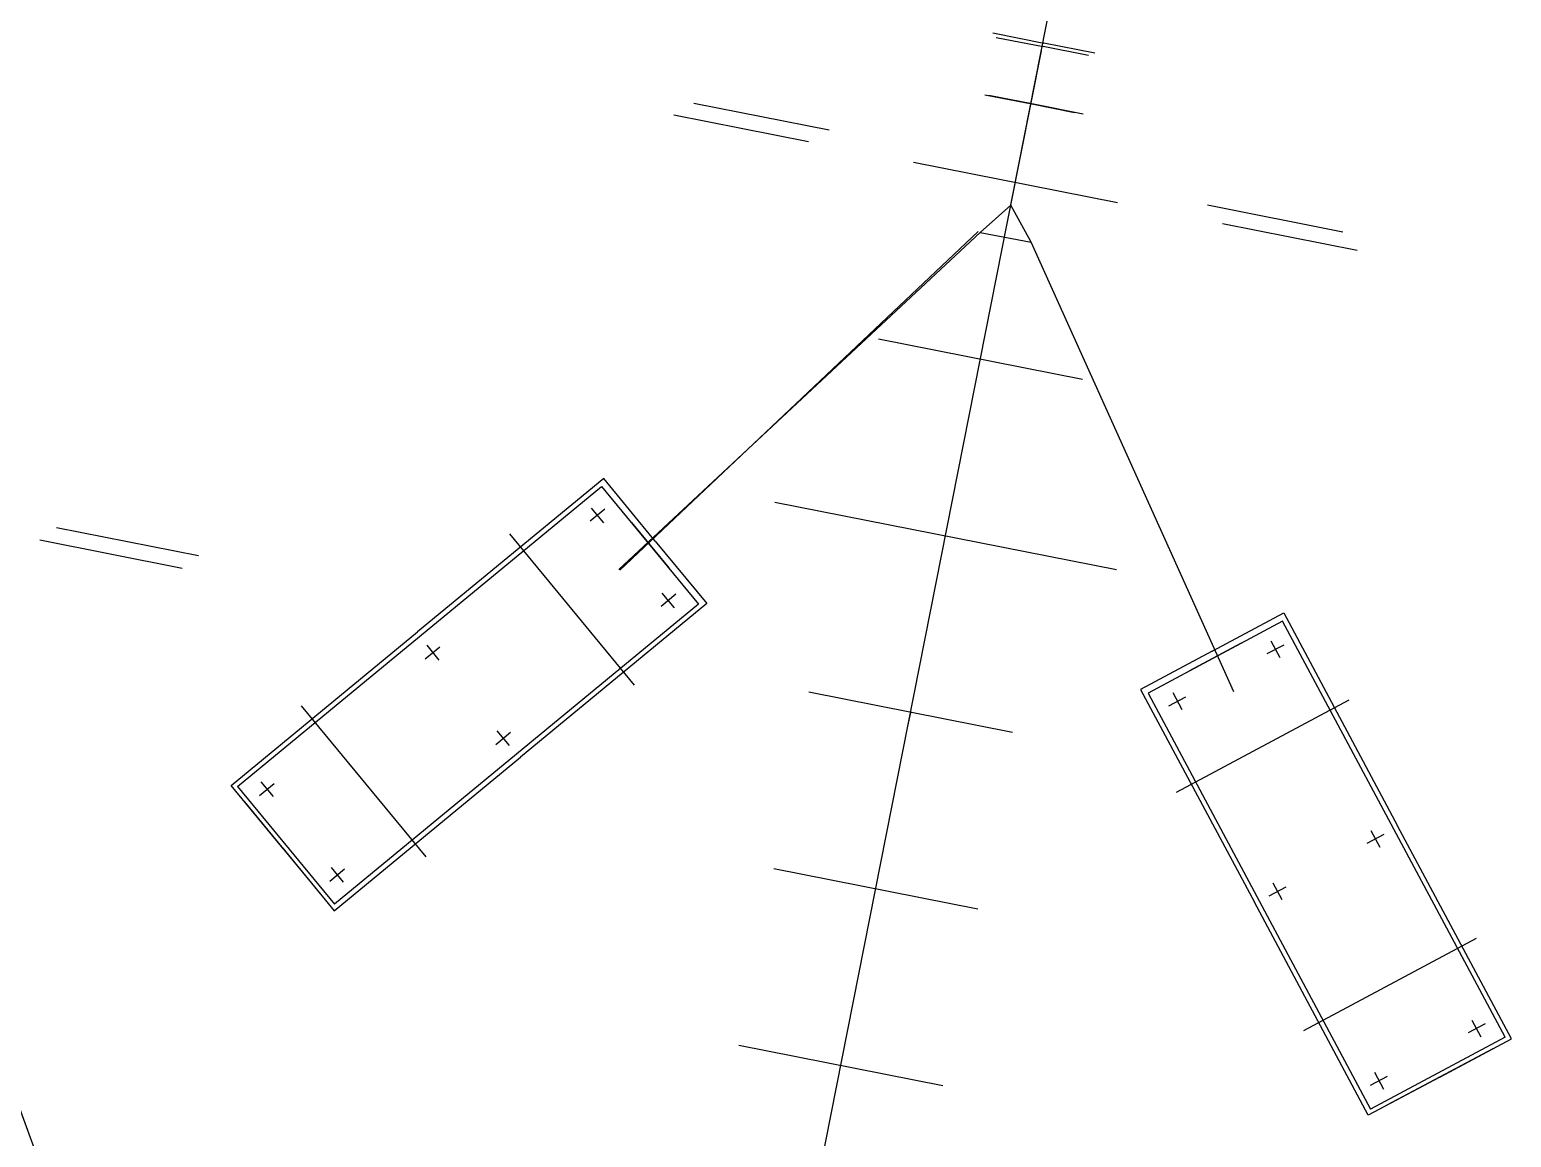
# Model space of a CAD drawing. Header units: metres. Extents: x 267365 to 277461, y 2088854 to 2108025.
# Drawn here: x 273044.7 to 273062.84, y 2096325.45 to 2096339 of the extents above; entities that cross this region are included whole.
import ezdxf

# ---------------------------------------------------------------- set-up
doc = ezdxf.new("R2010")
doc.units = ezdxf.units.M
doc.linetypes.add('ACAD_ISO10W100', pattern=[18, 12, -3, 0, -3])
doc.linetypes.add('DASHEDX2', pattern=[38.1, 25.4, -12.7])

msp = doc.modelspace()

# ---------------------------------------------------------------- linework, layer by layer
at = {"color": 30}
for p, q in [((272996.534, 2096032.469), (273058.355, 2096345.152)), ((272996.534, 2096032.469), (273058.355, 2096345.152)), ((272996.534, 2096032.469), (273058.355, 2096345.152)), ((273056.493, 2096338.961), (273057.117, 2096338.838)), ((273056.493, 2096338.961), (273057.117, 2096338.838)), ((273056.493, 2096338.961), (273057.117, 2096338.838)), ((273056.535, 2096338.907), (273057.108, 2096338.794)), ((273056.535, 2096338.907), (273057.108, 2096338.794)), ((273056.535, 2096338.907), (273057.108, 2096338.794)), ((273057.662, 2096338.684), (273057.108, 2096338.794)), ((273057.662, 2096338.684), (273057.108, 2096338.794)), ((273057.662, 2096338.684), (273057.108, 2096338.794)), ((273057.74, 2096338.714), (273057.117, 2096338.838)), ((273057.74, 2096338.714), (273057.117, 2096338.838)), ((273057.74, 2096338.714), (273057.117, 2096338.838)), ((273056.715, 2096336.854), (273057.088, 2096338.741)), ((273056.715, 2096336.854), (273057.088, 2096338.741)), ((273056.715, 2096336.854), (273057.088, 2096338.741)), ((273054.491, 2096337.772), (273052.834, 2096338.099)), ((273054.491, 2096337.772), (273052.834, 2096338.099)), ((273054.491, 2096337.772), (273052.834, 2096338.099)), ((273056.397, 2096338.206), (273056.969, 2096338.093)), ((273056.397, 2096338.206), (273056.969, 2096338.093)), ((273056.397, 2096338.206), (273056.969, 2096338.093)), ((273056.969, 2096338.093), (273056.446, 2096338.197)), ((273056.969, 2096338.093), (273056.446, 2096338.197)), ((273056.969, 2096338.093), (273056.446, 2096338.197)), ((273057.597, 2096337.969), (273056.969, 2096338.093)), ((273056.969, 2096338.093), (273057.493, 2096337.989)), ((273057.597, 2096337.969), (273056.969, 2096338.093)), ((273056.969, 2096338.093), (273057.493, 2096337.989)), ((273057.597, 2096337.969), (273056.969, 2096338.093)), ((273056.969, 2096338.093), (273057.493, 2096337.989)), ((273054.235, 2096337.63), (273052.588, 2096337.955)), ((273054.235, 2096337.63), (273052.588, 2096337.955)), ((273054.235, 2096337.63), (273052.588, 2096337.955)), ((273058.017, 2096336.882), (273055.522, 2096337.375)), ((273058.017, 2096336.882), (273055.522, 2096337.375)), ((273058.017, 2096336.882), (273055.522, 2096337.375)), ((273056.715, 2096336.854), (273056.337, 2096336.521)), ((273056.715, 2096336.854), (273056.337, 2096336.521)), ((273056.715, 2096336.854), (273056.337, 2096336.521)), ((273056.962, 2096336.402), (273056.715, 2096336.854)), ((273056.962, 2096336.402), (273056.715, 2096336.854)), ((273056.962, 2096336.402), (273056.715, 2096336.854)), ((273059.121, 2096336.856), (273060.778, 2096336.529)), ((273059.121, 2096336.856), (273060.778, 2096336.529)), ((273059.121, 2096336.856), (273060.778, 2096336.529)), ((273059.303, 2096336.628), (273060.951, 2096336.302)), ((273059.303, 2096336.628), (273060.951, 2096336.302)), ((273059.303, 2096336.628), (273060.951, 2096336.302)), ((273056.337, 2096336.521), (273051.917, 2096332.396)), ((273056.337, 2096336.521), (273051.917, 2096332.396)), ((273056.337, 2096336.521), (273051.917, 2096332.396)), ((273051.926, 2096332.386), (273056.314, 2096336.53)), ((273051.926, 2096332.386), (273056.314, 2096336.53)), ((273051.926, 2096332.386), (273056.314, 2096336.53)), ((273056.337, 2096336.521), (273056.962, 2096336.402)), ((273056.337, 2096336.521), (273056.962, 2096336.402)), ((273056.337, 2096336.521), (273056.962, 2096336.402)), ((273059.443, 2096330.9), (273056.962, 2096336.402)), ((273059.443, 2096330.9), (273056.962, 2096336.402)), ((273059.443, 2096330.9), (273056.962, 2096336.402)), ((273057.59, 2096334.721), (273055.094, 2096335.215)), ((273057.59, 2096334.721), (273055.094, 2096335.215)), ((273057.59, 2096334.721), (273055.094, 2096335.215)), ((273051.73, 2096333.511), (273049.449, 2096331.631)), ((273051.73, 2096333.511), (273049.449, 2096331.631)), ((273051.73, 2096333.511), (273049.449, 2096331.631)), ((273052.361, 2096332.744), (273051.73, 2096333.511)), ((273052.361, 2096332.744), (273051.73, 2096333.511)), ((273052.361, 2096332.744), (273051.73, 2096333.511)), ((273047.248, 2096329.739), (273051.705, 2096333.412)), ((273047.248, 2096329.739), (273051.705, 2096333.412)), ((273047.248, 2096329.739), (273051.705, 2096333.412)), ((273051.705, 2096333.412), (273052.891, 2096331.972)), ((273051.705, 2096333.412), (273052.891, 2096331.972)), ((273051.705, 2096333.412), (273052.891, 2096331.972)), ((273053.823, 2096333.221), (273058.007, 2096332.394)), ((273053.823, 2096333.221), (273058.007, 2096332.394)), ((273053.823, 2096333.221), (273058.007, 2096332.394)), ((273052.07, 2096332.969), (273052.526, 2096332.415)), ((273052.07, 2096332.969), (273052.526, 2096332.415)), ((273052.07, 2096332.969), (273052.526, 2096332.415)), ((273046.771, 2096332.563), (273045.031, 2096332.907)), ((273046.771, 2096332.563), (273045.031, 2096332.907)), ((273046.771, 2096332.563), (273045.031, 2096332.907)), ((273046.572, 2096332.409), (273044.829, 2096332.754)), ((273046.572, 2096332.409), (273044.829, 2096332.754)), ((273046.572, 2096332.409), (273044.829, 2096332.754)), ((273052.361, 2096332.744), (273052.993, 2096331.978)), ((273052.361, 2096332.744), (273052.993, 2096331.978)), ((273052.361, 2096332.744), (273052.993, 2096331.978)), ((273052.891, 2096331.972), (273048.434, 2096328.299)), ((273052.891, 2096331.972), (273048.434, 2096328.299)), ((273052.891, 2096331.972), (273048.434, 2096328.299)), ((273052.993, 2096331.978), (273050.713, 2096330.099)), ((273052.993, 2096331.978), (273050.713, 2096330.099)), ((273052.993, 2096331.978), (273050.713, 2096330.099)), ((273059.177, 2096331.397), (273060.053, 2096331.865)), ((273059.177, 2096331.397), (273060.053, 2096331.865)), ((273059.177, 2096331.397), (273060.053, 2096331.865)), ((273060.053, 2096331.865), (273061.446, 2096329.259)), ((273060.053, 2096331.865), (273061.446, 2096329.259)), ((273060.053, 2096331.865), (273061.446, 2096329.259)), ((273060.038, 2096331.764), (273058.393, 2096330.884)), ((273060.038, 2096331.764), (273058.393, 2096330.884)), ((273060.038, 2096331.764), (273058.393, 2096330.884)), ((273062.762, 2096326.671), (273060.038, 2096331.764)), ((273062.762, 2096326.671), (273060.038, 2096331.764)), ((273062.762, 2096326.671), (273060.038, 2096331.764)), ((273047.169, 2096329.752), (273049.449, 2096331.631)), ((273047.169, 2096329.752), (273049.449, 2096331.631)), ((273047.169, 2096329.752), (273049.449, 2096331.631)), ((273059.177, 2096331.397), (273058.301, 2096330.928)), ((273059.177, 2096331.397), (273058.301, 2096330.928)), ((273059.177, 2096331.397), (273058.301, 2096330.928)), ((273059.532, 2096331.493), (273058.899, 2096331.155)), ((273059.532, 2096331.493), (273058.899, 2096331.155)), ((273059.532, 2096331.493), (273058.899, 2096331.155)), ((273056.735, 2096330.4), (273054.24, 2096330.893)), ((273056.735, 2096330.4), (273054.24, 2096330.893)), ((273056.735, 2096330.4), (273054.24, 2096330.893)), ((273058.301, 2096330.928), (273059.695, 2096328.323)), ((273058.301, 2096330.928), (273059.695, 2096328.323)), ((273058.301, 2096330.928), (273059.695, 2096328.323)), ((273058.393, 2096330.884), (273061.117, 2096325.792)), ((273058.393, 2096330.884), (273061.117, 2096325.792)), ((273058.393, 2096330.884), (273061.117, 2096325.792)), ((273055.454, 2096330.478), (273055.488, 2096330.647)), ((273055.454, 2096330.478), (273055.488, 2096330.647)), ((273055.454, 2096330.478), (273055.488, 2096330.647)), ((273048.432, 2096328.219), (273050.713, 2096330.099)), ((273048.432, 2096328.219), (273050.713, 2096330.099)), ((273048.432, 2096328.219), (273050.713, 2096330.099)), ((273047.801, 2096328.986), (273047.169, 2096329.752)), ((273047.801, 2096328.986), (273047.169, 2096329.752)), ((273047.801, 2096328.986), (273047.169, 2096329.752)), ((273047.248, 2096329.739), (273048.434, 2096328.299)), ((273047.248, 2096329.739), (273048.434, 2096328.299)), ((273047.248, 2096329.739), (273048.434, 2096328.299)), ((273047.334, 2096329.552), (273048.267, 2096328.419)), ((273047.334, 2096329.552), (273048.267, 2096328.419)), ((273047.334, 2096329.552), (273048.267, 2096328.419)), ((273062.84, 2096326.654), (273061.446, 2096329.259)), ((273062.84, 2096326.654), (273061.446, 2096329.259)), ((273062.84, 2096326.654), (273061.446, 2096329.259)), ((273047.801, 2096328.986), (273048.432, 2096328.219)), ((273047.801, 2096328.986), (273048.432, 2096328.219)), ((273047.801, 2096328.986), (273048.432, 2096328.219)), ((273056.308, 2096328.239), (273053.813, 2096328.733)), ((273056.308, 2096328.239), (273053.813, 2096328.733)), ((273056.308, 2096328.239), (273053.813, 2096328.733)), ((273061.089, 2096325.717), (273059.695, 2096328.323)), ((273061.089, 2096325.717), (273059.695, 2096328.323)), ((273061.089, 2096325.717), (273059.695, 2096328.323)), ((273062.762, 2096326.671), (273061.117, 2096325.792)), ((273062.762, 2096326.671), (273061.117, 2096325.792)), ((273062.762, 2096326.671), (273061.117, 2096325.792)), ((273061.964, 2096326.185), (273062.84, 2096326.654)), ((273061.964, 2096326.185), (273062.84, 2096326.654)), ((273061.964, 2096326.185), (273062.84, 2096326.654)), ((273055.881, 2096326.079), (273053.386, 2096326.572)), ((273055.881, 2096326.079), (273053.386, 2096326.572)), ((273055.881, 2096326.079), (273053.386, 2096326.572)), ((273062.612, 2096326.532), (273061.317, 2096325.839)), ((273062.612, 2096326.532), (273061.317, 2096325.839)), ((273062.612, 2096326.532), (273061.317, 2096325.839)), ((273061.964, 2096326.185), (273061.089, 2096325.717)), ((273061.964, 2096326.185), (273061.089, 2096325.717)), ((273061.964, 2096326.185), (273061.089, 2096325.717))]:
    msp.add_line(p, q, dxfattribs=at)
at = {"color": 30, "linetype": 'DASHEDX2'}
for p, q in [((273051.745, 2096333.134), (273051.566, 2096332.985)), ((273051.745, 2096333.134), (273051.566, 2096332.985)), ((273051.745, 2096333.134), (273051.566, 2096332.985)), ((273051.578, 2096333.147), (273051.728, 2096332.967)), ((273051.578, 2096333.147), (273051.728, 2096332.967)), ((273051.578, 2096333.147), (273051.728, 2096332.967)), ((273052.613, 2096332.092), (273052.434, 2096331.943)), ((273052.613, 2096332.092), (273052.434, 2096331.943)), ((273052.613, 2096332.092), (273052.434, 2096331.943)), ((273052.596, 2096331.925), (273052.446, 2096332.105)), ((273052.596, 2096331.925), (273052.446, 2096332.105)), ((273052.596, 2096331.925), (273052.446, 2096332.105)), ((273059.895, 2096331.523), (273060.004, 2096331.317)), ((273059.895, 2096331.523), (273060.004, 2096331.317)), ((273059.895, 2096331.523), (273060.004, 2096331.317)), ((273049.545, 2096331.302), (273049.725, 2096331.451)), ((273049.545, 2096331.302), (273049.725, 2096331.451)), ((273049.545, 2096331.302), (273049.725, 2096331.451)), ((273049.564, 2096331.469), (273049.713, 2096331.288)), ((273049.564, 2096331.469), (273049.713, 2096331.288)), ((273049.564, 2096331.469), (273049.713, 2096331.288)), ((273060.054, 2096331.471), (273059.848, 2096331.362)), ((273060.054, 2096331.471), (273059.848, 2096331.362)), ((273060.054, 2096331.471), (273059.848, 2096331.362)), ((273058.648, 2096330.729), (273058.855, 2096330.838)), ((273058.648, 2096330.729), (273058.855, 2096330.838)), ((273058.648, 2096330.729), (273058.855, 2096330.838)), ((273058.696, 2096330.89), (273058.805, 2096330.684)), ((273058.696, 2096330.89), (273058.805, 2096330.684)), ((273058.696, 2096330.89), (273058.805, 2096330.684)), ((273050.575, 2096330.242), (273050.426, 2096330.422)), ((273050.575, 2096330.242), (273050.426, 2096330.422)), ((273050.575, 2096330.242), (273050.426, 2096330.422)), ((273050.408, 2096330.256), (273050.588, 2096330.404)), ((273050.408, 2096330.256), (273050.588, 2096330.404)), ((273050.408, 2096330.256), (273050.588, 2096330.404)), ((273047.516, 2096329.63), (273047.696, 2096329.778)), ((273047.516, 2096329.63), (273047.696, 2096329.778)), ((273047.516, 2096329.63), (273047.696, 2096329.778)), ((273047.534, 2096329.797), (273047.683, 2096329.616)), ((273047.534, 2096329.797), (273047.683, 2096329.616)), ((273047.534, 2096329.797), (273047.683, 2096329.616)), ((273061.279, 2096329.153), (273061.072, 2096329.042)), ((273061.279, 2096329.153), (273061.072, 2096329.042)), ((273061.279, 2096329.153), (273061.072, 2096329.042)), ((273061.232, 2096328.992), (273061.122, 2096329.197)), ((273061.232, 2096328.992), (273061.122, 2096329.197)), ((273061.232, 2096328.992), (273061.122, 2096329.197)), ((273048.379, 2096328.583), (273048.559, 2096328.732)), ((273048.379, 2096328.583), (273048.559, 2096328.732)), ((273048.379, 2096328.583), (273048.559, 2096328.732)), ((273048.546, 2096328.569), (273048.397, 2096328.75)), ((273048.546, 2096328.569), (273048.397, 2096328.75)), ((273048.546, 2096328.569), (273048.397, 2096328.75)), ((273059.877, 2096328.403), (273060.083, 2096328.513)), ((273059.877, 2096328.403), (273060.083, 2096328.513)), ((273059.877, 2096328.403), (273060.083, 2096328.513)), ((273060.036, 2096328.352), (273059.926, 2096328.558)), ((273060.036, 2096328.352), (273059.926, 2096328.558)), ((273060.036, 2096328.352), (273059.926, 2096328.558)), ((273062.519, 2096326.834), (273062.313, 2096326.724)), ((273062.519, 2096326.834), (273062.313, 2096326.724)), ((273062.519, 2096326.834), (273062.313, 2096326.724)), ((273062.472, 2096326.673), (273062.362, 2096326.878)), ((273062.472, 2096326.673), (273062.362, 2096326.878)), ((273062.472, 2096326.673), (273062.362, 2096326.878)), ((273061.117, 2096326.084), (273061.323, 2096326.194)), ((273061.117, 2096326.084), (273061.323, 2096326.194)), ((273061.117, 2096326.084), (273061.323, 2096326.194)), ((273061.277, 2096326.033), (273061.167, 2096326.239)), ((273061.277, 2096326.033), (273061.167, 2096326.239)), ((273061.277, 2096326.033), (273061.167, 2096326.239))]:
    msp.add_line(p, q, dxfattribs=at)
at = {"color": 30, "ltscale": 10}
for p, q in [((273052.106, 2096330.981), (273050.582, 2096332.831)), ((273052.106, 2096330.981), (273050.582, 2096332.831)), ((273052.106, 2096330.981), (273050.582, 2096332.831)), ((273058.742, 2096329.669), (273060.855, 2096330.8)), ((273058.742, 2096329.669), (273060.855, 2096330.8)), ((273058.742, 2096329.669), (273060.855, 2096330.8)), ((273049.557, 2096328.88), (273048.033, 2096330.729)), ((273049.557, 2096328.88), (273048.033, 2096330.729)), ((273049.557, 2096328.88), (273048.033, 2096330.729)), ((273060.299, 2096326.756), (273062.413, 2096327.886)), ((273060.299, 2096326.756), (273062.413, 2096327.886)), ((273060.299, 2096326.756), (273062.413, 2096327.886))]:
    msp.add_line(p, q, dxfattribs=at)
at = {"color": 30, "linetype": 'ACAD_ISO10W100', "ltscale": 50}
msp.add_line((273048.164, 2096315.993), (273043.164, 2096329.683), dxfattribs=at)
msp.add_line((273048.164, 2096315.993), (273043.164, 2096329.683), dxfattribs=at)
msp.add_line((273048.164, 2096315.993), (273043.164, 2096329.683), dxfattribs=at)

doc.saveas('drawing.dxf')
